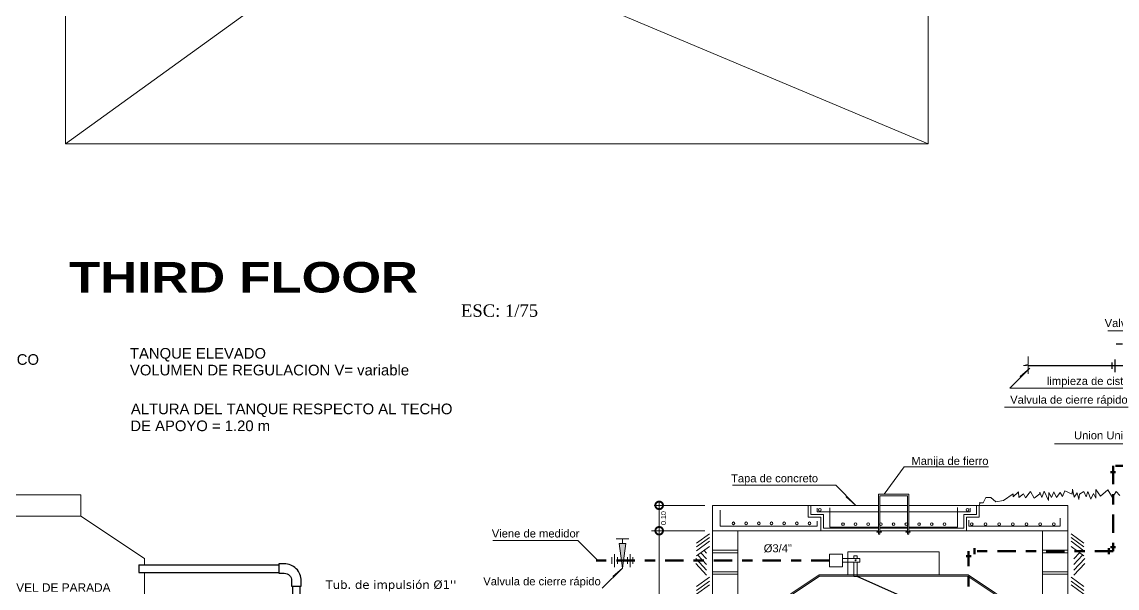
# Model space of a CAD drawing. Header units: millimetres. Extents: x -59 to 123, y 54 to 155.
# Drawn here: x 101.5 to 112.29, y 130.12 to 135.69 of the extents above; entities that cross this region are included whole.
import ezdxf

# ---------------------------------------------------------------- set-up
doc = ezdxf.new("R2010")
doc.units = ezdxf.units.MM
for name, pattern in [('ACAD_ISO06W100', [36, 24, -3, 0, -3, 0, -3, 0, -3]), ('ACAD_ISO10W100', [18.5, 12, -3, 0.5, -3]), ('CONTINUA', [0]), ('TRAZO_Y_PUNTO2', [12.7, 6.35, -3.175, 0, -3.175])]:
    doc.linetypes.add(name, pattern=pattern)
doc.layers.get('0').update_dxf_attribs({"lineweight": 9})
for name, color, linetype, lineweight in [('agua dulce', 7, 'TRAZO_Y_PUNTO2', 30), ('cisterna', 124, 'ACAD_ISO06W100', 20), ('desague', 4, 'Continuous', 60), ('EQUIPASANITARIA', 135, 'Continuous', 30), ('mobiliario', 7, 'Continuous', 0), ('redaguafria', 141, 'ACAD_ISO10W100', 30), ('Sanitarias', 52, 'Continuous', 0), ('TEXTOAGUA', 140, 'Continuous', 20)]:
    doc.layers.add(name, color=color, linetype=linetype, lineweight=lineweight)
doc.layers.add('TEXTO', color=2, linetype='Continuous')
doc.layers.add('TEXTO2', color=3, linetype='Continuous')
doc.styles.add('ARIALNEG', font='arialbd.ttf')
doc.styles.add('Interiores', font='arial.ttf', dxfattribs={"height": 0.0875})
doc.styles.add('JURGA', font='arial.ttf', dxfattribs={"height": 0.1})
doc.styles.get("Standard").update_dxf_attribs({"font": 'arial.ttf'})
doc.styles.add('textcosan', font='verdana.ttf', dxfattribs={"height": 0.1})
doc.styles.add('TIPO1', font='arial.ttf', dxfattribs={"height": 0.55})

# ---------------------------------------------------------------- blocks, each defined once
blk = doc.blocks.new('A$C334534CC')
at = {"layer": 'mobiliario', "lineweight": 0, "ltscale": 0.3}
for p, q in [((5.8, 4.2), (0, 0)), ((0, 0.4), (0, 3.575)), ((0, 3.575), (8.5, 0)), ((8.5, 0), (8.5, 1.5)), ((0, 0.4), (0, 0)), ((0, 0), (8.5, 0))]:
    blk.add_line(p, q, dxfattribs=at)
blk = doc.blocks.new('_DotSmall')
at = {"color": 0, "const_width": 0.5}
blk.add_lwpolyline([(-0.0625, 0, 1), (0.0625, 0, 1)], format="xyb", close=True, dxfattribs=at)
blk = doc.blocks.new('A$C1E0F2714')
h = blk.add_hatch(color=256)
h.paths.add_polyline_path([(1.431, 5.195), (1.41, 5.037), (1.388, 5.037), (1.367, 5.195)])
h.paths.add_polyline_path([(1.41, 5.037), (1.399, 4.952), (1.398, 4.959), (1.399, 4.96), (1.398, 4.959), (1.388, 5.037)])
at = {"ltscale": 0.0001}
for p, q in [((3.921, 5.309), (3.921, 5.678)), ((3.921, 5.678), (4.221, 5.678)), ((3.936, 5.309), (3.936, 5.663)), ((3.936, 5.663), (4.206, 5.663)), ((4.206, 5.309), (4.206, 5.663)), ((4.221, 5.309), (4.221, 5.678)), ((4.978, 5.647), (4.952, 5.595)), ((5.029, 5.647), (4.978, 5.647)), ((4.978, 5.647), (4.978, 5.647)), ((4.978, 5.647), (4.978, 5.647)), ((5.077, 5.603), (5.029, 5.647)), ((5.154, 5.617), (5.077, 5.603)), ((5.247, 5.684), (5.154, 5.617)), ((5.154, 5.617), (5.154, 5.617)), ((2.287, 5.569), (2.287, 5.319)), ((3.921, 5.569), (2.287, 5.569)), ((2.362, 5.363), (2.362, 5.521)), ((3.229, 5.453), (3.229, 5.569)), ((3.254, 5.478), (3.254, 5.569)), ((3.316, 5.505), (3.316, 5.541)), ((3.316, 5.505), (3.921, 5.505)), ((3.441, 5.545), (3.441, 5.355)), ((4.206, 5.569), (3.936, 5.569)), ((3.936, 5.505), (4.206, 5.505)), ((4.913, 5.569), (4.221, 5.569)), ((4.221, 5.505), (4.825, 5.505)), ((4.7, 5.547), (4.7, 5.355)), ((4.825, 5.505), (4.825, 5.541)), ((4.888, 5.478), (4.888, 5.569)), ((4.952, 5.595), (4.913, 5.595)), ((4.913, 5.595), (4.932, 5.595)), ((4.922, 5.595), (4.913, 5.569)), ((4.913, 5.453), (4.913, 5.569)), ((4.913, 5.569), (5.787, 5.569)), ((4.932, 5.595), (4.922, 5.595)), ((5.787, 5.319), (5.787, 5.569)), ((3.354, 5.453), (3.229, 5.453)), ((3.379, 5.478), (3.254, 5.478)), ((3.316, 5.415), (3.316, 5.363)), ((3.354, 5.319), (3.354, 5.453)), ((3.379, 5.344), (3.379, 5.478)), ((3.379, 5.355), (3.379, 5.422)), ((4.763, 5.344), (4.763, 5.478)), ((4.763, 5.478), (4.888, 5.478)), ((4.788, 5.453), (4.788, 5.319)), ((4.788, 5.453), (4.913, 5.453)), ((4.811, 5.422), (4.811, 5.363)), ((5.712, 5.363), (5.712, 5.444)), ((2.256, 5.29), (2.129, 5.198)), ((2.362, 5.363), (3.316, 5.363)), ((2.537, 5.319), (3.921, 5.319)), ((3.921, 5.319), (3.354, 5.319)), ((3.921, 5.344), (3.379, 5.344)), ((3.441, 5.355), (3.921, 5.355)), ((3.906, 5.309), (3.928, 5.309)), ((3.906, 5.309), (3.906, 5.304)), ((3.906, 5.304), (3.928, 5.304)), ((3.921, 5.287), (3.921, 5.304)), ((3.95, 5.309), (3.928, 5.309)), ((3.95, 5.304), (3.928, 5.304)), ((3.936, 5.355), (4.206, 5.355)), ((4.206, 5.344), (3.936, 5.344)), ((3.936, 5.319), (4.206, 5.319)), ((4.206, 5.319), (3.936, 5.319)), ((3.936, 5.287), (3.936, 5.304)), ((3.95, 5.309), (3.95, 5.304)), ((4.191, 5.309), (4.213, 5.309)), ((4.191, 5.309), (4.191, 5.304)), ((4.191, 5.304), (4.213, 5.304)), ((4.206, 5.287), (4.206, 5.304)), ((4.235, 5.309), (4.213, 5.309)), ((4.235, 5.304), (4.213, 5.304)), ((4.221, 5.355), (4.7, 5.355)), ((4.763, 5.344), (4.221, 5.344)), ((4.221, 5.319), (5.537, 5.319)), ((4.788, 5.319), (4.221, 5.319)), ((4.221, 5.287), (4.221, 5.304)), ((4.235, 5.309), (4.235, 5.304)), ((5.712, 5.363), (4.811, 5.363)), ((5.819, 5.29), (5.945, 5.198)), ((2.256, 5.252), (2.129, 5.16)), ((2.256, 5.215), (2.129, 5.123)), ((3.921, 5.287), (3.936, 5.287)), ((4.206, 5.287), (4.221, 5.287)), ((5.819, 5.252), (5.945, 5.16)), ((5.819, 5.215), (5.945, 5.123)), ((2.256, 5.163), (2.129, 5.071)), ((2.228, 4.987), (2.141, 5.08)), ((2.228, 5.042), (2.172, 5.103)), ((2.228, 5.1), (2.204, 5.126)), ((5.819, 5.163), (5.945, 5.071)), ((5.846, 5.042), (5.902, 5.103)), ((5.846, 4.987), (5.933, 5.08)), ((2.228, 4.93), (2.122, 5.045)), ((2.228, 4.883), (2.122, 4.998)), ((5.846, 4.93), (5.953, 5.045)), ((5.846, 4.883), (5.953, 4.998)), ((2.256, 4.862), (2.129, 4.77)), ((5.819, 4.862), (5.945, 4.77)), ((2.256, 4.824), (2.129, 4.732)), ((2.256, 4.787), (2.129, 4.695)), ((5.819, 4.824), (5.945, 4.732)), ((5.819, 4.787), (5.945, 4.695))]:
    blk.add_line(p, q, dxfattribs=at)
at = {"color": 4, "ltscale": 0.0001}
for p, q in [((2.212, 5.569), (1.711, 5.569)), ((1.686, 5.319), (1.711, 5.319)), ((2.212, 5.319), (1.711, 5.319))]:
    blk.add_line(p, q, dxfattribs=at)
at = {"color": 1, "lineweight": 15, "ltscale": 0.0001}
blk.add_line((1.761, 5.294), (1.761, 5.594), dxfattribs=at)
at = {"color": 4}
blk.add_line((2.212, 5.319), (1.711, 5.319), dxfattribs=at)
blk.add_line((2.212, 5.319), (1.711, 5.319), dxfattribs=at)
at = {"color": 1, "lineweight": 15}
blk.add_line((1.761, 5.344), (1.761, 1.295), dxfattribs=at)
at = {"ltscale": 0.0005}
for p, q in [((2.287, 1.32), (2.287, 5.319)), ((2.287, 5.319), (2.537, 5.319)), ((2.537, 1.32), (2.537, 5.319)), ((5.787, 5.319), (5.537, 5.319)), ((5.537, 1.32), (5.537, 5.319)), ((5.787, 1.32), (5.787, 5.319)), ((2.287, 5.127), (2.537, 5.127)), ((2.287, 5.102), (2.537, 5.102)), ((5.537, 5.127), (5.787, 5.127)), ((5.537, 5.102), (5.787, 5.102)), ((2.287, 4.916), (2.537, 4.916)), ((2.287, 4.891), (2.537, 4.891)), ((2.287, 4.891), (2.537, 4.891)), ((5.537, 4.916), (5.787, 4.916)), ((5.537, 4.891), (5.787, 4.891)), ((5.537, 4.891), (5.787, 4.891))]:
    blk.add_line(p, q, dxfattribs=at)
for p, q in [((1.336, 5.24), (1.399, 5.24)), ((1.399, 5.195), (1.399, 5.24)), ((1.399, 5.24), (1.462, 5.24)), ((1.322, 5.088), (1.322, 4.962)), ((1.476, 5.088), (1.476, 4.962)), ((1.295, 4.995), (1.295, 5.058)), ((1.349, 4.995), (1.349, 5.058)), ((1.449, 4.995), (1.449, 5.058)), ((1.503, 4.995), (1.503, 5.058))]:
    blk.add_line(p, q)
at = {"lineweight": -3}
for p, q in [((3.711, 4.869), (3.68, 4.869)), ((4.138, 4.68), (3.711, 4.869))]:
    blk.add_line(p, q, dxfattribs=at)
at = {"ltscale": 0.0001}
for points in [[(5.247, 5.684), (5.247, 5.653), (5.3, 5.702), (5.305, 5.648), (5.349, 5.684), (5.369, 5.643), (5.42, 5.706), (5.456, 5.641), (5.511, 5.684), (5.511, 5.699), (5.532, 5.648), (5.554, 5.709), (5.596, 5.618), (5.599, 5.696), (5.625, 5.648), (5.65, 5.702), (5.676, 5.648), (5.711, 5.696), (5.733, 5.657), (5.759, 5.711), (5.831, 5.68), (5.833, 5.728), (5.848, 5.65), (5.879, 5.694), (5.894, 5.628), (5.903, 5.68), (5.945, 5.707), (5.969, 5.652), (5.984, 5.704), (6.014, 5.63), (6.04, 5.687), (6.062, 5.64), (6.063, 5.724), (6.109, 5.658), (6.18, 5.721), (6.228, 5.646), (6.262, 5.704), (6.3, 5.667)], [(3.68, 5.045), (3.68, 5.073), (3.711, 5.073), (3.711, 5.045)], [(3.711, 5.009), (3.711, 4.869), (3.68, 4.869), (3.68, 5.009)]]:
    blk.add_lwpolyline(points, dxfattribs=at)
blk.add_lwpolyline([(1.431, 5.195), (1.367, 5.195), (1.399, 4.952)], close=True)
for points in [[(3.567, 4.965), (3.44, 4.965), (3.44, 5.089), (3.567, 5.089)], [(3.739, 5.045), (3.567, 5.045), (3.567, 5.009), (3.739, 5.009)]]:
    blk.add_lwpolyline(points, close=True, dxfattribs=at)
for centre, radius in [((3.345, 5.525), 0.0133), ((4.799, 5.525), 0.0133), ((2.492, 5.392), 0.0133), ((2.617, 5.392), 0.0133), ((2.617, 5.392), 0.0133), ((2.742, 5.392), 0.0133), ((2.742, 5.392), 0.0133), ((2.867, 5.392), 0.0133), ((2.867, 5.392), 0.0133), ((2.992, 5.392), 0.0133), ((2.992, 5.392), 0.0133), ((3.117, 5.392), 0.0133), ((3.117, 5.392), 0.0133), ((3.242, 5.392), 0.0133), ((3.242, 5.392), 0.0133), ((3.572, 5.384), 0.0133), ((3.696, 5.384), 0.0133), ((3.696, 5.384), 0.0133), ((3.821, 5.384), 0.0133), ((3.821, 5.384), 0.0133), ((3.946, 5.384), 0.0133), ((3.946, 5.384), 0.0133), ((4.071, 5.384), 0.0133), ((4.071, 5.384), 0.0133), ((4.196, 5.384), 0.0133), ((4.196, 5.384), 0.0133), ((4.321, 5.384), 0.0133), ((4.321, 5.384), 0.0133), ((4.321, 5.384), 0.0133), ((4.321, 5.384), 0.0133), ((4.446, 5.384), 0.0133), ((4.446, 5.384), 0.0133), ((4.571, 5.384), 0.0133), ((4.571, 5.384), 0.0133), ((4.84, 5.383), 0.0133), ((4.975, 5.383), 0.0133), ((5.11, 5.383), 0.0133), ((5.11, 5.383), 0.0133), ((5.245, 5.383), 0.0133), ((5.245, 5.383), 0.0133), ((5.38, 5.383), 0.0133), ((5.38, 5.383), 0.0133), ((5.38, 5.383), 0.0133), ((5.38, 5.383), 0.0133), ((5.515, 5.383), 0.0133), ((5.515, 5.383), 0.0133), ((5.515, 5.383), 0.0133), ((5.649, 5.383), 0.0133), ((3.696, 5.029), 0.00507)]:
    blk.add_circle(centre, radius, dxfattribs=at)
at = {"layer": 'agua dulce', "linetype": 'ACAD_ISO10W100', "lineweight": 50, "ltscale": 0.015}
for p, q in [((6.638, 5.959), (6.234, 5.959)), ((6.234, 5.959), (6.234, 5.119)), ((6.209, 5.896), (6.258, 5.896)), ((6.234, 5.119), (4.81, 5.119)), ((4.81, 1.612), (4.81, 5.119)), ((4.867, 5.147), (4.867, 5.09)), ((6.19, 5.147), (6.19, 5.09)), ((6.209, 5.157), (6.258, 5.157)), ((3.44, 5.027), (1.073, 5.027)), ((4.786, 5.07), (4.835, 5.07))]:
    blk.add_line(p, q, dxfattribs=at)
at = {"layer": 'redaguafria'}
for p, q in [((6.264, 7.158), (6.327, 7.158)), ((6.734, 6.944), (5.394, 6.944)), ((6.223, 6.913), (6.223, 6.976)), ((6.25, 7.005), (6.25, 6.879))]:
    blk.add_line(p, q, dxfattribs=at)
at = {"layer": 'Sanitarias'}
for p, q in [((4.521, 5.11), (3.621, 5.11)), ((3.621, 4.885), (3.621, 5.11)), ((4.521, 4.885), (4.521, 5.11)), ((3.336, 4.885), (2.696, 4.458)), ((3.34, 4.872), (2.709, 4.452)), ((3.336, 4.885), (4.806, 4.885)), ((4.802, 4.872), (3.34, 4.872)), ((3.621, 4.885), (4.521, 4.885)), ((4.498, 4.885), (3.644, 4.885)), ((4.494, 4.872), (3.648, 4.872)), ((4.802, 4.872), (5.433, 4.452)), ((4.806, 4.885), (5.446, 4.458))]:
    blk.add_line(p, q, dxfattribs=at)
at = {"layer": 'TEXTOAGUA', "lineweight": 20, "ltscale": 0.5}
for p, q in [((6.182, 7.288), (7.314, 7.288)), ((5.215, 6.721), (5.412, 6.919)), ((5.412, 6.919), (5.317, 6.836)), ((5.317, 6.836), (5.323, 6.83)), ((6.469, 6.721), (5.215, 6.721)), ((5.162, 6.537), (6.381, 6.537)), ((5.657, 6.176), (6.672, 6.176)), ((4.175, 5.948), (3.979, 5.678)), ((5.006, 5.948), (4.175, 5.948)), ((2.482, 5.767), (3.502, 5.767)), ((3.502, 5.767), (3.699, 5.569)), ((3.604, 5.652), (3.61, 5.658)), ((3.699, 5.569), (3.604, 5.652)), ((0.123, 5.224), (0.959, 5.224)), ((0.959, 5.224), (1.156, 5.027)), ((1.201, 4.755), (1.399, 4.952)), ((1.399, 4.952), (1.304, 4.869))]:
    blk.add_line(p, q, dxfattribs=at)
at = {"layer": 'TEXTOAGUA'}
for p, q in [((5.396, 7.033), (5.396, 6.954)), ((5.396, 6.954), (5.349, 6.946)), ((5.349, 6.946), (5.349, 6.946)), ((5.349, 6.946), (5.44, 6.942)), ((5.44, 6.942), (5.396, 6.938)), ((5.396, 6.938), (5.396, 6.864)), ((5.44, 6.942), (5.44, 6.942))]:
    blk.add_line(p, q, dxfattribs=at)
at = {"color": 1, "lineweight": 15, "ltscale": 0.0001, "xscale": 0.1500000000000341, "yscale": 0.1500000000000341, "zscale": 0.1500000000000341}
for p, rotation in [((1.761, 5.569), 90), ((1.761, 5.319), 90), ((1.761, 5.319), 270)]:
    blk.add_blockref('_DotSmall', p, dxfattribs=dict(at, rotation=rotation))
at = {"color": 1, "lineweight": 15, "xscale": 0.1500000000000341, "yscale": 0.1500000000000341, "zscale": 0.1500000000000341, "rotation": 90}
blk.add_blockref('_DotSmall', (1.761, 5.319), dxfattribs=at)
blk.add_blockref('_DotSmall', (1.761, 5.319), dxfattribs=at)
at = {"ltscale": 0.0001, "insert": (1.804, 5.444), "char_height": 0.05, "attachment_point": 5, "rotation": 90, "style": 'JURGA'}
blk.add_mtext('\\A1;0.10', dxfattribs=at)
at = {"layer": 'TEXTOAGUA', "ltscale": 0.5, "style": 'Interiores'}
for s, height, p in [('Valvula de cierre rápido', 0.07887, (6.15, 7.324)), ('limpieza de cisterna', 0.07887, (5.581, 6.754)), ('Valvula de cierre rápido', 0.07887, (5.219, 6.57)), ('Union Universal', 0.07887, (5.848, 6.219)), ('Manija de fierro', 0.07887, (4.246, 5.967)), ('Tapa de concreto', 0.07887, (2.469, 5.796)), ('Viene de medidor', 0.07887, (0.112, 5.253)), ('Ø3/4"', 0.0789, (2.791, 5.107)), ('Valvula de cierre rápido', 0.07887, (0.028, 4.782))]:
    blk.add_text(s, height=height, dxfattribs=at).set_placement(p)
blk = doc.blocks.new('sdssd')
at = {"layer": 'cisterna', "linetype": 'CONTINUA'}
for p, q in [((350.0793, 336.5375), (349.6793, 336.5375)), ((350.0793, 336.4375), (350.0793, 336.5375)), ((350.0793, 336.4375), (349.6793, 336.4375)), ((350.0793, 336.4375), (350.3793, 336.2375)), ((350.3793, 336.2375), (350.3793, 336.2082)), ((350.3793, 336.1732), (350.3793, 335.3808))]:
    blk.add_line(p, q, dxfattribs=at)
at = {"layer": 'EQUIPASANITARIA'}
for p, q in [((350.3524, 336.2082), (351.012, 336.2082)), ((350.3524, 336.2082), (350.3524, 336.1732)), ((350.955, 336.2082), (351.012, 336.2082)), ((350.3524, 336.1732), (351.012, 336.1732)), ((350.955, 336.1732), (351.012, 336.1732)), ((351.0761, 336.1085), (351.0761, 334.5587)), ((351.1111, 336.1085), (351.1111, 334.5587))]:
    blk.add_line(p, q, dxfattribs=at)
blk.add_lwpolyline([(351.037, 336.2135), (351.012, 336.2135), (351.012, 336.1685), (351.037, 336.1685, -0.414214), (351.072, 336.1335), (351.072, 336.1085), (351.117, 336.1085), (351.117, 336.1335, 0.414214)], format="xyb", close=True, dxfattribs=at)
at = {"layer": 'TEXTOAGUA', "style": 'TIPO1'}
for s, height, p in [('TANQUE ELEVADO ', 0.05, (350.3109, 337.178)), ('SISTEMA  ELECTRICO  AUTOMATICO', 0.05, (348.6334, 337.149)), ('VOLUMEN DE REGULACION V= variable', 0.05, (350.3109, 337.0992)), ('ALTURA DEL TANQUE RESPECTO AL TECHO', 0.05, (350.3154, 336.9167)), ('DE APOYO = 1.20 m', 0.05, (350.3127, 336.8371)), ('NIVEL DE PARADA', 0.04, (349.7197, 336.0817))]:
    blk.add_text(s, height=height, dxfattribs=at).set_placement(p)
at = {"layer": 'TEXTOAGUA', "ltscale": 0.5, "style": 'textcosan'}
blk.add_text("Tub. de impulsión Ø1''", height=0.04, dxfattribs=at).set_placement((351.232, 336.0953))

msp = doc.modelspace()

# ---------------------------------------------------------------- block references
at = {"lineweight": 5}
msp.add_blockref('A$C1E0F2714', (106.0212, 125.3625), dxfattribs=at)
at = {"lineweight": 5, "xscale": 2.093307053254192, "yscale": 2.093307053254192, "zscale": 2.093307053254192}
msp.add_blockref('sdssd', (-630.7402, -573.4414), dxfattribs=at)
at = {"layer": 'desague', "linetype": 'CONTINUA', "lineweight": 5}
msp.add_blockref('A$C334534CC', (101.9328, 134.4896), dxfattribs=at)

# ---------------------------------------------------------------- texts
at = {"layer": 'TEXTO', "lineweight": 5, "insert": (106.2094, 132.8474), "char_height": 0.121545, "width": 2.584015, "attachment_point": 5}
msp.add_mtext('{\\fTimes New Roman|b0|i0|c0|p18;ESC: 1/75}', dxfattribs=at)
at = {"layer": 'TEXTO2', "color": 251, "lineweight": 5, "style": 'ARIALNEG', "width": 1.2}
msp.add_text('THIRD FLOOR', height=0.3, dxfattribs=at).set_placement((101.9696, 133.0266))

doc.saveas('drawing.dxf')
